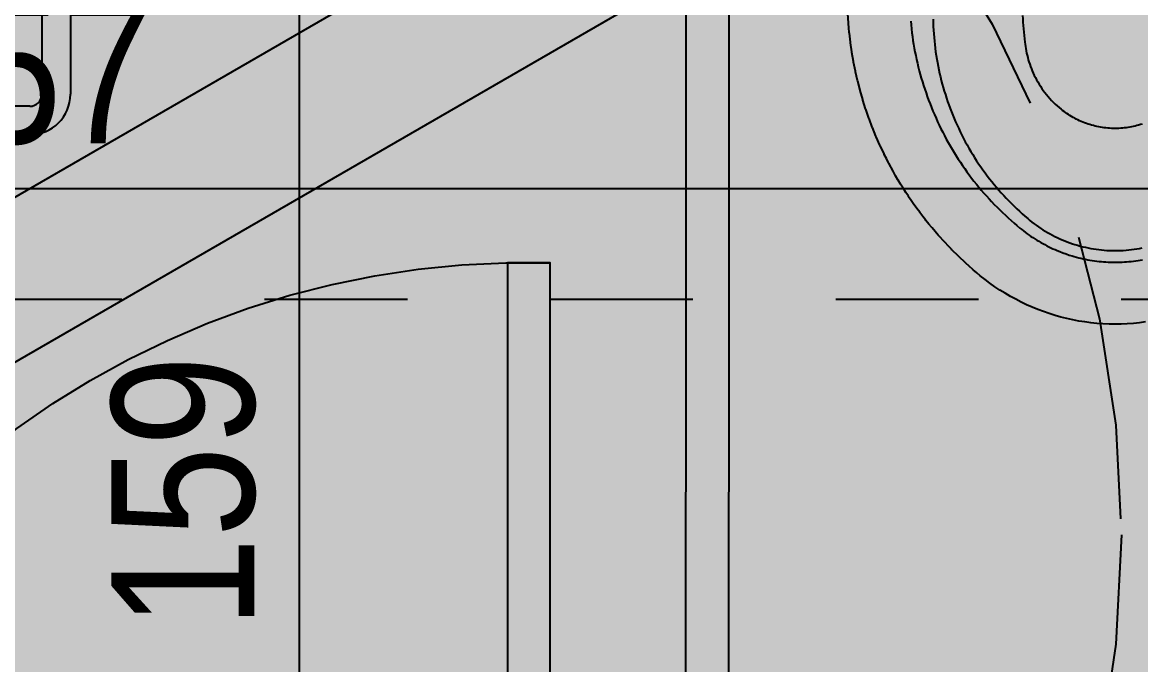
# Model space of a CAD drawing. Header units: metres. Extents: x -23 to 570, y -54 to 184.
# Drawn here: x 16.62 to 17.404, y -48.606 to -48.156 of the extents above; entities that cross this region are included whole.
import ezdxf
from ezdxf.xclip import XClip

# ---------------------------------------------------------------- set-up
doc = ezdxf.new("R2010")
doc.units = ezdxf.units.M
doc.header["$XCLIPFRAME"] = 0
doc.header["$PDMODE"] = 35
for name, pattern in [('DASHEDX2', [1.5, 1, -0.5]), ('PUC$0$DASHEDX2', [1.5, 1, -0.5]), ('PUC$0$HIDDEN2', [0.1875, 0.125, -0.0625])]:
    doc.linetypes.add(name, pattern=pattern)
for name, color, linetype in [('1', 232, 'DASHEDX2'), ('ARQ-DIM', 2, 'Continuous'), ('PUC$0$ARQ-ALV OSSO', 5, 'Continuous'), ('PUC$0$ARQ-AUX1', 1, 'Continuous'), ('PUC$0$ARQ-CAX @ 1', 1, 'Continuous'), ('PUC$0$ARQ-HID', 7, 'Continuous'), ('PUC$0$ARQ-PRJ', 7, 'PUC$0$DASHEDX2')]:
    doc.layers.add(name, color=color, linetype=linetype)
doc.layers.add('PUC$0$ARQ-FORRO', color=9, linetype='Continuous', lineweight=5)
doc.styles.add('Adesa', font='ARIALN.TTF')
doc.dimstyles.new('ADESA 1-0050', dxfattribs={"dimtxt": 0.1, "dimasz": 0.1, "dimexe": 0.05, "dimexo": 0.05, "dimgap": 0.03, "dimtad": 1, "dimdec": 1, "dimlfac": 100, "dimzin": 12, "dimtxsty": 'Adesa', "dimblk": 'DOTSMALL', "dimcen": 1, "dimdle": 0.05, "dimclrd": 1, "dimclre": 1, "dimclrt": 256, "dimazin": 3, "dimtm": 1e-09, "dimtfac": 1, "dimtdec": 1, "dimtmove": 1, "dimatfit": 0, "dimldrblk": 'DOTSMALL', "dimfxl": 0.8, "dimtvp": 2, "dimtolj": 1, "dimtzin": 0, "dimarcsym": 0})

# ---------------------------------------------------------------- blocks, each defined once
blk = doc.blocks.new('_DotSmall')
at = {"color": 0, "linetype": 'ByBlock', "const_width": 0.5}
blk.add_lwpolyline([(-0.0625, 0, 1), (0.0625, 0, 1)], format="xyb", close=True, dxfattribs=at)
blk = doc.blocks.new('*D632')
at = {"layer": 'ARQ-DIM', "color": 1, "lineweight": -2, "transparency": 16777216}
for p, q in [((15.33109, -48.01996), (15.33109, -48.32265)), ((17.90115, -48.01996), (17.90115, -48.32265)), ((17.95115, -48.27265), (15.28109, -48.27265))]:
    blk.add_line(p, q, dxfattribs=at)
at = {"layer": 'Defpoints', "color": 0, "transparency": 16777216}
for p in [(15.33109, -47.96996), (17.90115, -47.96996), (15.33109, -48.27265)]:
    blk.add_point(p, dxfattribs=at)
at = {"layer": 'ARQ-DIM', "color": 1, "lineweight": -2, "transparency": 16777216, "xscale": 0.1, "yscale": 0.1, "zscale": 0.1, "rotation": 180}
blk.add_blockref('_DotSmall', (15.33109, -48.27265), dxfattribs=at)
at = {"layer": 'ARQ-DIM', "color": 1, "lineweight": -2, "transparency": 16777216, "xscale": 0.1, "yscale": 0.1, "zscale": 0.1}
blk.add_blockref('_DotSmall', (17.90115, -48.27265), dxfattribs=at)
at = {"layer": 'ARQ-DIM', "transparency": 16777216, "insert": (16.61612, -48.19159), "char_height": 0.1, "attachment_point": 5, "style": 'Adesa'}
blk.add_mtext('\\A1;257', dxfattribs=at)
blk = doc.blocks.new('*D638')
at = {"layer": 'ARQ-DIM', "color": 1, "lineweight": -2, "transparency": 16777216}
for p, q in [((16.81462, -49.32998), (16.81462, -47.63992)), ((16.86799, -47.68992), (16.76462, -47.68992)), ((17.16605, -49.27998), (16.76462, -49.27998))]:
    blk.add_line(p, q, dxfattribs=at)
at = {"layer": 'Defpoints', "color": 0, "transparency": 16777216}
for p in [(16.81462, -47.68992), (16.91799, -47.68992, 0), (17.21605, -49.27998)]:
    blk.add_point(p, dxfattribs=at)
at = {"layer": 'ARQ-DIM', "color": 1, "lineweight": -2, "transparency": 16777216, "xscale": 0.1, "yscale": 0.1, "zscale": 0.1}
for p, rotation in [((16.81462, -47.68992), 90), ((16.81462, -49.27998), 270)]:
    blk.add_blockref('_DotSmall', p, dxfattribs=dict(at, rotation=rotation))
at = {"layer": 'ARQ-DIM', "transparency": 16777216, "insert": (16.73356, -48.48495), "char_height": 0.1, "attachment_point": 5, "rotation": 90, "style": 'Adesa'}
blk.add_mtext('\\A1;159', dxfattribs=at)
blk = doc.blocks.new('PUC$0$ARQ-HID-CUBA Q')
for points in [[(0.19, -0.1384), (0.19, -0.5016)], [(0.21, -0.1384), (0.21, -0.5016)], [(0.1816, -0.51), (-0.1816, -0.51)], [(0.1816, -0.53), (-0.1816, -0.53)], [(0.1816, -0.53), (-0.1816, -0.53)]]:
    blk.add_lwpolyline(points)
for radius in [0.0284, 0.0084]:
    blk.add_arc((0.1816, -0.5016), radius, 270, 0)
blk = doc.blocks.new('*U2408')
blk.add_lwpolyline([(0, -0.15), (0, -0.77), (-0.03, -0.77), (-0.03, -0.15)], close=True)
at = {"layer": 'PUC$0$ARQ-PRJ'}
blk.add_arc((-0.01788, -0.16788), 0.60238, 178.29865, 271.70135, dxfattribs=at)
blk = doc.blocks.new('PUC$0$pl apto tipo 2 puc')
at = {"layer": 'PUC$0$ARQ-AUX1'}
for points in [[(-17.12396, -1.97375), (-17.12375, -1.0541)], [(-17.09396, -1.97375), (-17.09375, -1.05412)]]:
    blk.add_lwpolyline(points, dxfattribs=at)
at = {"layer": 'PUC$0$ARQ-CAX @ 1', "xscale": -1}
blk.add_blockref('*U2408', (-16.99901, -0.90414, 0.00001), dxfattribs=at)
at = {"layer": 'PUC$0$ARQ-HID', "lineweight": -2, "rotation": 179.9999999999999}
blk.add_blockref('PUC$0$ARQ-HID-CUBA Q', (-16.45294, -2.29386, 0), dxfattribs=at)
blk = doc.blocks.new('PUC$0$ARQ-HID-BACIA CX')
for points in [[(-0.66111, 0.02123), (-0.66166, 0.01701), (-0.66209, 0.01277), (-0.6624, 0.00852), (-0.66258, 0.00426), (-0.66264, 0), (-0.66258, -0.00426), (-0.6624, -0.00852), (-0.66209, -0.01277), (-0.66166, -0.01701), (-0.66111, -0.02123), (-0.66043, -0.02544), (-0.65964, -0.02963), (-0.65872, -0.0338), (-0.65769, -0.03793), (-0.65653, -0.04204), (-0.65526, -0.04611), (-0.65388, -0.05014), (-0.65238, -0.05413), (-0.65076, -0.05808), (-0.64903, -0.06198), (-0.64719, -0.06583), (-0.64524, -0.06963), (-0.64319, -0.07337), (-0.64103, -0.07705), (-0.63876, -0.08067), (-0.63639, -0.08422), (-0.63393, -0.08771), (-0.63136, -0.09112), (-0.6287, -0.09446), (-0.62662, -0.09695), (-0.62452, -0.09942), (-0.62429, -0.09969), (-0.62215, -0.10213), (-0.61998, -0.10453), (-0.61974, -0.1048), (-0.6153, -0.10953), (-0.61505, -0.10978), (-0.61049, -0.11439), (-0.61024, -0.11464), (-0.6079, -0.1169), (-0.60554, -0.11913), (-0.60529, -0.11937), (-0.60048, -0.12373), (-0.60022, -0.12397), (-0.5953, -0.1282), (-0.59502, -0.12842), (-0.59252, -0.13049), (-0.58999, -0.13252), (-0.58971, -0.13274), (-0.58716, -0.13474), (-0.58457, -0.1367), (-0.58429, -0.13691), (-0.58168, -0.13884), (-0.57904, -0.14074), (-0.57876, -0.14094), (-0.5761, -0.1428), (-0.57341, -0.14462), (-0.57312, -0.14482), (-0.57041, -0.1466), (-0.56767, -0.14835), (-0.56738, -0.14854), (-0.56462, -0.15025), (-0.56185, -0.15192), (-0.56154, -0.15211), (-0.55874, -0.15374), (-0.55592, -0.15534), (-0.55561, -0.15552), (-0.54991, -0.15859), (-0.54959, -0.15876), (-0.54671, -0.16024), (-0.54381, -0.16169), (-0.54348, -0.16185), (-0.53764, -0.16461), (-0.5373, -0.16477), (-0.53138, -0.16737), (-0.53103, -0.16752), (-0.52506, -0.16996), (-0.5247, -0.1701), (-0.51866, -0.17238), (-0.5183, -0.17251), (-0.51221, -0.17462), (-0.51184, -0.17475), (-0.5057, -0.17669), (-0.50533, -0.1768), (-0.49913, -0.17858), (-0.49875, -0.17869), (-0.49251, -0.1803), (-0.49214, -0.18039), (-0.48586, -0.18183), (-0.48548, -0.18191), (-0.47915, -0.18319), (-0.47878, -0.18326), (-0.47243, -0.18436), (-0.47204, -0.18442), (-0.46566, -0.18535), (-0.46528, -0.1854), (-0.45888, -0.18615), (-0.4585, -0.18619), (-0.45528, -0.1865), (-0.45207, -0.18677), (-0.4517, -0.1868), (-0.44526, -0.18721)], [(-0.45047, -0.14321), (-0.45318, -0.14297), (-0.45588, -0.1427), (-0.45857, -0.14238), (-0.46126, -0.14202), (-0.46395, -0.14162), (-0.46663, -0.14119), (-0.4693, -0.14071), (-0.47197, -0.14021), (-0.47463, -0.13967), (-0.47728, -0.1391), (-0.47993, -0.13849), (-0.48257, -0.13786), (-0.4852, -0.13719), (-0.48782, -0.13649), (-0.49043, -0.13575), (-0.49304, -0.13498), (-0.49563, -0.13418), (-0.49821, -0.13334), (-0.50078, -0.13247), (-0.50334, -0.13157), (-0.50589, -0.13064), (-0.50843, -0.12967), (-0.51095, -0.12867), (-0.51346, -0.12763), (-0.51596, -0.12657), (-0.51844, -0.12547), (-0.52091, -0.12435), (-0.52336, -0.12319), (-0.5258, -0.122), (-0.52822, -0.12077), (-0.53063, -0.11952), (-0.53302, -0.11824), (-0.5354, -0.11692), (-0.53775, -0.11558), (-0.5401, -0.11421), (-0.54242, -0.1128), (-0.54472, -0.11137), (-0.54701, -0.10991), (-0.54928, -0.10842), (-0.55152, -0.10689), (-0.55375, -0.10534), (-0.55596, -0.10377), (-0.55814, -0.10216), (-0.56031, -0.10052), (-0.56246, -0.09886), (-0.56458, -0.09717), (-0.56668, -0.09546), (-0.56876, -0.09372), (-0.57083, -0.09195), (-0.57286, -0.09016), (-0.57488, -0.08834), (-0.57687, -0.0865), (-0.57884, -0.08463), (-0.58078, -0.08273), (-0.58268, -0.0808), (-0.58456, -0.07884), (-0.58641, -0.07685), (-0.58823, -0.07485), (-0.59003, -0.07282), (-0.59182, -0.07079), (-0.59359, -0.06875), (-0.59537, -0.0667), (-0.59636, -0.06544), (-0.59736, -0.06416), (-0.59835, -0.06288), (-0.59931, -0.06159), (-0.60025, -0.06028), (-0.60116, -0.05896), (-0.60206, -0.05762), (-0.60292, -0.05627), (-0.60377, -0.05491), (-0.6046, -0.05353), (-0.60541, -0.05214), (-0.6062, -0.05074), (-0.60696, -0.04933), (-0.60771, -0.04791), (-0.60843, -0.04647), (-0.60913, -0.04502), (-0.60981, -0.04357), (-0.61046, -0.0421), (-0.61112, -0.04055), (-0.61187, -0.03871), (-0.6127, -0.03657), (-0.61351, -0.03429), (-0.61424, -0.0321), (-0.61483, -0.03021), (-0.6153, -0.02859), (-0.61573, -0.02704), (-0.61613, -0.02548), (-0.61651, -0.02392), (-0.61686, -0.02236), (-0.61719, -0.02078), (-0.6175, -0.01921), (-0.61778, -0.01763), (-0.61804, -0.01604), (-0.61827, -0.01445), (-0.61848, -0.01286), (-0.61867, -0.01126), (-0.61883, -0.00966), (-0.61896, -0.00806), (-0.61907, -0.00646), (-0.61914, -0.00485), (-0.6192, -0.00323), (-0.61924, -0.00161), (-0.61927, 0), (-0.61924, 0.00161), (-0.6192, 0.00323), (-0.61914, 0.00485), (-0.61907, 0.00646), (-0.61896, 0.00806), (-0.61883, 0.00966), (-0.61867, 0.01126), (-0.61848, 0.01286), (-0.61827, 0.01445), (-0.61804, 0.01604), (-0.61778, 0.01763), (-0.6175, 0.01921)], [(-0.44918, -0.12756), (-0.45172, -0.12749), (-0.45426, -0.12738), (-0.4568, -0.12725), (-0.45934, -0.12707), (-0.46187, -0.12687), (-0.46441, -0.12663), (-0.46694, -0.12636), (-0.46947, -0.12605), (-0.472, -0.12571), (-0.47452, -0.12533), (-0.47704, -0.12492), (-0.47955, -0.12447), (-0.48206, -0.12399), (-0.48456, -0.12348), (-0.48706, -0.12293), (-0.48955, -0.12235), (-0.49203, -0.12174), (-0.49451, -0.12109), (-0.49697, -0.1204), (-0.49943, -0.11968), (-0.50188, -0.11893), (-0.50432, -0.11815), (-0.50675, -0.11733), (-0.50917, -0.11648), (-0.51157, -0.11559), (-0.51397, -0.11467), (-0.51635, -0.11372), (-0.51872, -0.11274), (-0.52108, -0.11172), (-0.52343, -0.11067), (-0.52576, -0.10959), (-0.52808, -0.10847), (-0.53038, -0.10732), (-0.53266, -0.10615), (-0.53493, -0.10493), (-0.53719, -0.10369), (-0.53943, -0.10242), (-0.54165, -0.10112), (-0.54385, -0.09978), (-0.54604, -0.09841), (-0.5482, -0.09702), (-0.55035, -0.09559), (-0.55248, -0.09414), (-0.55459, -0.09265), (-0.55668, -0.09114), (-0.55875, -0.0896), (-0.56079, -0.08802), (-0.56282, -0.08642), (-0.56482, -0.0848), (-0.5668, -0.08314), (-0.56876, -0.08146), (-0.5707, -0.07975), (-0.57261, -0.07801), (-0.5745, -0.07625), (-0.57637, -0.07446), (-0.57821, -0.07265), (-0.58003, -0.07081), (-0.58182, -0.06894), (-0.58359, -0.06705), (-0.58533, -0.06514), (-0.58704, -0.0632), (-0.58873, -0.06124), (-0.58995, -0.05979), (-0.59113, -0.0583), (-0.59229, -0.0568), (-0.59341, -0.05526), (-0.5945, -0.05371), (-0.59557, -0.05213), (-0.5966, -0.05054), (-0.59759, -0.04892), (-0.59856, -0.04728), (-0.59949, -0.04562), (-0.60038, -0.04395), (-0.60125, -0.04225), (-0.60208, -0.04054), (-0.60287, -0.03881), (-0.60363, -0.03707), (-0.60435, -0.03531), (-0.60504, -0.03353), (-0.60569, -0.03175), (-0.60631, -0.02994), (-0.60689, -0.02813), (-0.60743, -0.02631), (-0.60794, -0.02447), (-0.60841, -0.02263), (-0.60884, -0.02077), (-0.60923, -0.01891), (-0.60959, -0.01704), (-0.60991, -0.01517), (-0.61019, -0.01328), (-0.61044, -0.0114), (-0.61065, -0.0095), (-0.61082, -0.00761), (-0.61095, -0.00571), (-0.61104, -0.00381), (-0.6111, -0.0019), (-0.61112, 0), (-0.6111, 0.0019), (-0.61104, 0.00381), (-0.61095, 0.00571), (-0.61082, 0.00761), (-0.61065, 0.0095), (-0.61044, 0.0114), (-0.61019, 0.01328), (-0.60991, 0.01517), (-0.60959, 0.01704), (-0.60923, 0.01891)], [(-0.52254, 0.01893), (-0.52293, 0.01771), (-0.5233, 0.01647), (-0.52365, 0.01523), (-0.52396, 0.01399), (-0.52425, 0.01274), (-0.52452, 0.01148), (-0.52475, 0.01022), (-0.52496, 0.00895), (-0.52514, 0.00769), (-0.52529, 0.00642), (-0.52541, 0.00515), (-0.52551, 0.00387), (-0.52558, 0.0026), (-0.52562, 0.00132), (-0.52564, 0), (-0.52562, -0.00132), (-0.52558, -0.0026), (-0.52551, -0.00387), (-0.52541, -0.00515), (-0.52529, -0.00642), (-0.52514, -0.00769), (-0.52496, -0.00895), (-0.52475, -0.01022), (-0.52452, -0.01148), (-0.52425, -0.01274), (-0.52396, -0.01399), (-0.52365, -0.01523), (-0.5233, -0.01647), (-0.52293, -0.01771), (-0.52254, -0.01893), (-0.52211, -0.02015), (-0.52167, -0.02135), (-0.52119, -0.02255), (-0.52069, -0.02373), (-0.52017, -0.02491), (-0.51962, -0.02606), (-0.51905, -0.02721), (-0.51845, -0.02834), (-0.51784, -0.02946), (-0.5172, -0.03055), (-0.51654, -0.03164), (-0.51587, -0.0327), (-0.51517, -0.03375), (-0.51446, -0.03478), (-0.51373, -0.03579), (-0.51298, -0.03678), (-0.5122, -0.03778)]]:
    blk.add_lwpolyline(points)
blk.add_lwpolyline([(-0.44664, -0.06489, -0.008966), (-0.46513, -0.06327), (-0.46667, -0.06309), (-0.4682, -0.06287), (-0.46974, -0.06262), (-0.47128, -0.06234), (-0.47283, -0.06202), (-0.47439, -0.06166), (-0.47595, -0.06126), (-0.47751, -0.06082), (-0.47908, -0.06034), (-0.48064, -0.05982), (-0.48221, -0.05926), (-0.48377, -0.05866), (-0.48534, -0.05802), (-0.48689, -0.05734), (-0.48844, -0.05661), (-0.48999, -0.05584), (-0.49152, -0.05503), (-0.49304, -0.05417), (-0.49455, -0.05328), (-0.49605, -0.05233), (-0.49753, -0.05135), (-0.49898, -0.05033), (-0.50042, -0.04926), (-0.50184, -0.04815), (-0.50323, -0.047), (-0.50459, -0.04581), (-0.50593, -0.04458), (-0.50724, -0.04331), (-0.50852, -0.042), (-0.50976, -0.04065), (-0.51097, -0.03926), (-0.5122, -0.03777)], format="xyb")
blk = doc.blocks.new('PUC$0$VASO SANIT ACESSIVEL')
at = {"layer": 'PUC$0$ARQ-HID', "xscale": -1, "rotation": 270}
blk.add_blockref('PUC$0$ARQ-HID-BACIA CX', (-0.50034, 0.00007), dxfattribs=at)
blk = doc.blocks.new('PUC$0$pl forro pcd 4')
at = {"layer": 'PUC$0$ARQ-FORRO'}
h = blk.add_hatch(color=256, dxfattribs=at)
h.dxf.hatch_style = 1
h.paths.add_polyline_path([(-9.93889, 3.05995), (-7.39884, 3.05995), (-7.39884, 1.49989), (-9.93889, 1.49989)])
blk = doc.blocks.new('PUC$0$A$C27047b9f')
at = {"layer": 'PUC$0$ARQ-PRJ', "linetype": 'PUC$0$HIDDEN2', "ltscale": 50}
for p, q in [((2.32441, 4.10198, 0), (0.50958, 3.05419, 0)), ((2.37441, 4.01538, 0), (0.55958, 2.96759, 0))]:
    blk.add_line(p, q, dxfattribs=at)
blk = doc.blocks.new('PUC')
at = {"layer": 'PUC$0$ARQ-PRJ', "ltscale": 0.2}
blk.add_circle((16.64016, -48.51498, 0), 0.75, dxfattribs=at)
blk.add_blockref('PUC$0$A$C27047b9f', (14.94999, -51.99998, 0))
at = {"layer": 'PUC$0$ARQ-ALV OSSO', "rotation": 180}
blk.add_blockref('PUC$0$pl apto tipo 2 puc', (-0.00883, -49.99879, 0), dxfattribs=at)
at = {"layer": 'PUC$0$ARQ-FORRO'}
blk.add_blockref('PUC$0$pl forro pcd 4', (25.28498, -50.76487, 0), dxfattribs=at)
at = {"layer": 'PUC$0$ARQ-HID'}
blk.add_blockref('PUC$0$VASO SANIT ACESSIVEL', (17.88615, -47.70493, 0), dxfattribs=at)
blk = doc.blocks.new('est-lo-07-6sb-r00')
at = {"layer": '1'}
blk.add_line((1559.010497, 165.003526), (1791.014771, 165.003526), dxfattribs=at)

msp = doc.modelspace()

# ---------------------------------------------------------------- block references
msp.add_blockref('PUC', (0, 0))
at = {"linetype": 'Continuous'}
ref = msp.add_blockref('est-lo-07-6sb-r00', (0, -50), dxfattribs=dict(at, xscale=0.01, yscale=0.01, zscale=0.01))
XClip(ref).set_block_clipping_path([(-2376.9387453747, -332.406408919), (3843.2300762764, 424.4148867243)])

# ---------------------------------------------------------------- dimensions: what is measured, and where the dimension line sits
at = {"layer": 'ARQ-DIM'}
dim = msp.add_linear_dim(base=(16.81462, -47.68992), p1=(17.21605, -49.27998), p2=(16.91799, -47.68992, 0), angle=270, dimstyle='ADESA 1-0050', dxfattribs=at)
dim.commit()
dim.dimension.update_dxf_attribs({"geometry": '*D638', "text_midpoint": (16.73356, -48.48495)})
dim = msp.add_linear_dim(base=(15.33109, -48.27265, 0), p1=(17.90115, -47.96996, 0), p2=(15.33109, -47.96996, 0), angle=180, dimstyle='ADESA 1-0050', override={"dimdec": 0}, dxfattribs=at)
dim.commit()
dim.dimension.update_dxf_attribs({"geometry": '*D632', "text_midpoint": (16.61612, -48.19159, 0)})

doc.saveas('drawing.dxf')
